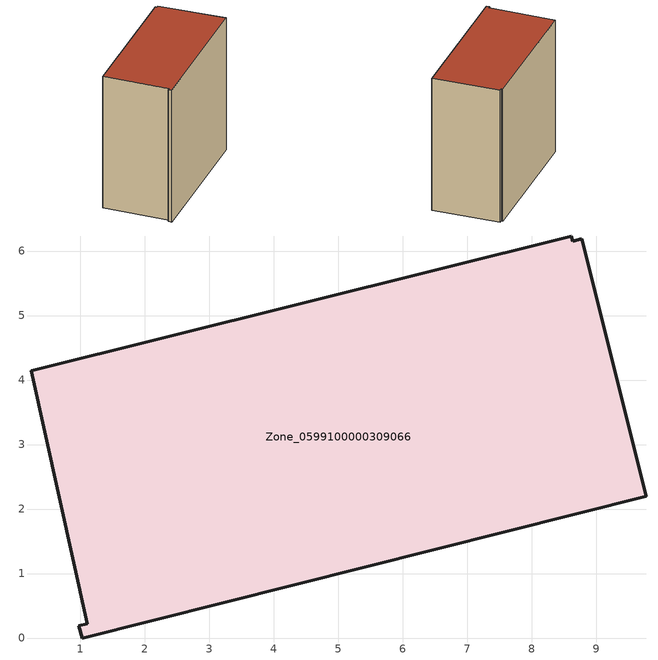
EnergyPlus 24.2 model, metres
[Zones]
Zone_0599100000309066
 floor ground (C_G): 9.78,2.2 1.02,0 0.98,0.19 1.1,0.22 0.23,4.14 8.61,6.23 8.63,6.15 8.77,6.19 z0
 wall outside (C_F): 0.23,4.14 1.1,0.22 0.98,0.19 1.02,0 9.78,2.2 8.77,6.19 8.63,6.15 8.61,6.23 0.23,4.14 z0:8.49
 roof outside (C_R): 8.77,6.19 8.63,6.15 8.61,6.23 0.23,4.14 1.1,0.22 0.98,0.19 1.02,0 9.78,2.2 z8.49
[BUILDING]
Pand.0599100000309066: North Axis=0; Terrain=City; Loads Convergence Tolerance Value=0.04; Temperature Convergence Tolerance Value=0.4; Solar Distribution=FullExterior; Maximum Number of Warmup Days=25; Minimum Number of Warmup Days=1
[Site:Location]
Rotterdam.The.Hague.AP_ZH_NLD Design_Conditions: Latitude=51.96; Longitude=4.45; Time Zone=1; Elevation=-4.5
[SITE:GROUNDTEMPERATURE:BUILDINGSURFACE]
18, 18, 18, 18, 18, 18, 18, 18, 18, 18, 18, 18
[MATERIAL] Thermal Absorptance=0.9; Solar Absorptance=0.7; Visible Absorptance=0.7
Name | Roughness | Thickness | Conductivity | Density | Specific Heat
G.TI.1992-2005 | MediumSmooth | 0.15 | 0.06 | 540 | 1210
F.TI.1992-2005 | Rough | 0.3 | 0.12 | 1920 | 840
R.TI.1992-2005 | MediumRough | 0.2 | 0.08 | 1500 | 1000
[CONSTRUCTION]
C_G: G.TI.1992-2005
C_F: F.TI.1992-2005
C_R: R.TI.1992-2005
[ZONE]
Zone_0599100000309066: Type=1; Multiplier=1; Ceiling Height=Autocalculate; Volume=Autocalculate; Floor Area=autocalculate; Part of Total Floor Area=Yes
[ZONEINFILTRATION:DESIGNFLOWRATE]
Infil_Zone_0599100000309066: Zone or ZoneList or Space or SpaceList=Zone_0599100000309066; Schedule=AlwaysOn; Design Flow Rate Calculation Method=Flow/Area; Flow Rate per Floor Area=0.0015; Constant Term Coefficient=1; Temperature Term Coefficient=0; Velocity Term Coefficient=0; Velocity Squared Term Coefficient=0
[HVACTEMPLATE:ZONE:IDEALLOADSAIRSYSTEM]
Zone_0599100000309066: Maximum Heating Supply Air Temperature=50; Minimum Cooling Supply Air Temperature=13; Maximum Heating Supply Air Humidity Ratio=0.0156; Minimum Cooling Supply Air Humidity Ratio=0.0077; Heating Limit=NoLimit; Cooling Limit=NoLimit; Dehumidification Control Type=ConstantSensibleHeatRatio; Cooling Sensible Heat Ratio=0.7; Dehumidification Setpoint=60; Humidification Control Type=None; Humidification Setpoint=30; Outdoor Air Method=None; Outdoor Air Flow Rate per Person=0.00944; Outdoor Air Flow Rate per Zone Floor Area=0; Outdoor Air Flow Rate per Zone=0; Demand Controlled Ventilation Type=None; Outdoor Air Economizer Type=NoEconomizer; Heat Recovery Type=None; Sensible Heat Recovery Effectiveness=0.7; Latent Heat Recovery Effectiveness=0.65
[ZONECONTROL:THERMOSTAT]
ThermostatControl_Zone_0599100000309066: Zone or ZoneList=Zone_0599100000309066; Control Type Schedule=DualSetpointControlType; Control 1=Thermostat_Zone_0599100000309066; Temperature Difference Between Cutout And Setpoint=0
[THERMOSTATSETPOINT:DUALSETPOINT]
Thermostat_Zone_0599100000309066: Heating Setpoint Temperature Schedule=HeatingSetpoint_Zone_0599100000309066; Cooling Setpoint Temperature Schedule=CoolingSetpoint_Zone_0599100000309066
[SCHEDULE:COMPACT]
HeatingSetpoint_Zone_0599100000309066: Through: 12/31, For: AllDays, Until: 24:00, 21
CoolingSetpoint_Zone_0599100000309066: Through: 12/31, For: AllDays, Until: 24:00, 24
DualSetpointControlType: Through: 12/31, For: AllDays, Until: 24:00, 4
AlwaysOn: Through: 12/31, For: AllDays, Until: 24:00, 1
